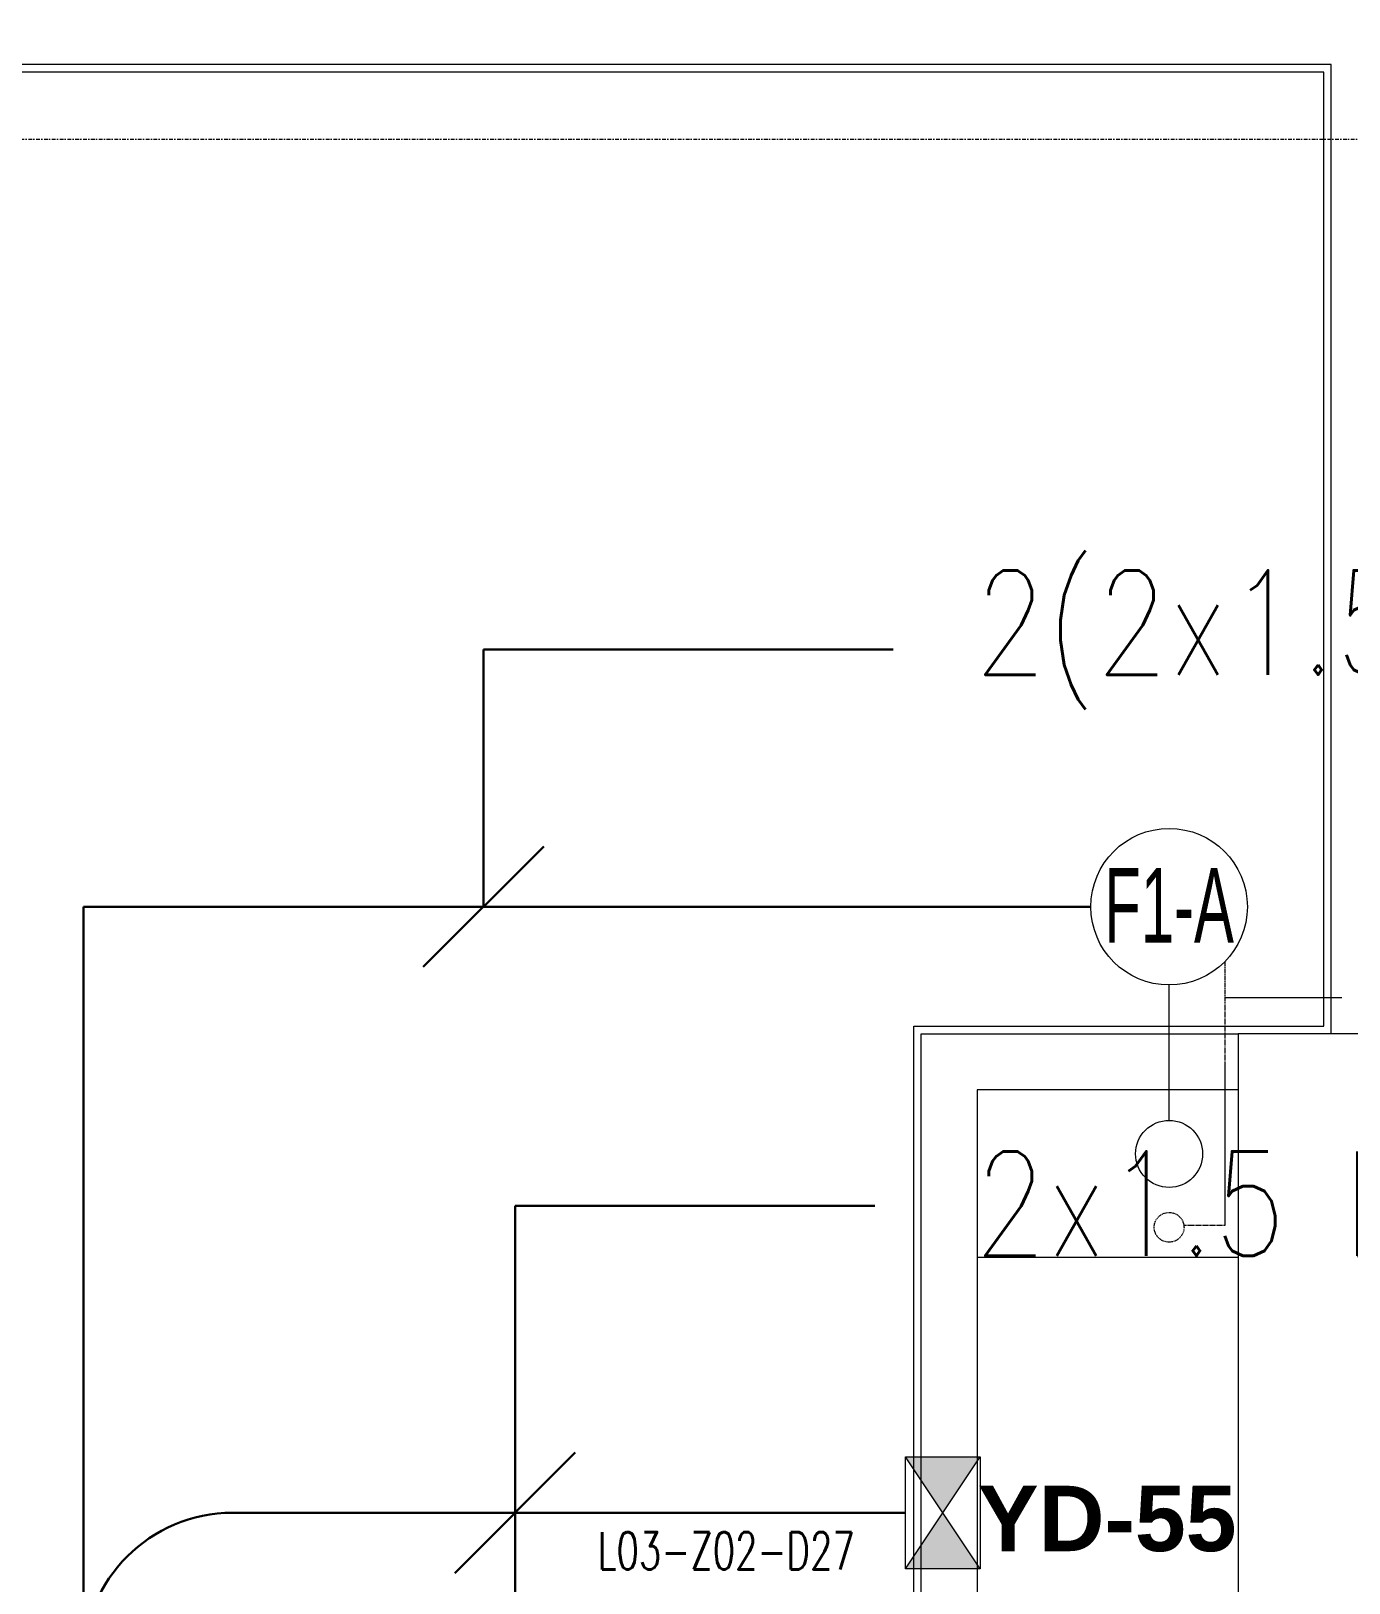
# Model space of a CAD drawing. Extents: x -2749 to 11890, y 0 to 8245.
# Drawn here: x 8481.1 to 8834.8, y 3358.5 to 3774.9 of the extents above; entities that cross this region are included whole.
import ezdxf
from ezdxf.enums import TextEntityAlignment as Align

# ---------------------------------------------------------------- set-up
doc = ezdxf.new("R2010")
doc.units = 0
doc.header["$MEASUREMENT"] = 0
doc.linetypes.add('DASHDOT', pattern=[1, 0.5, -0.25, 0, -0.25])
doc.linetypes.add('HIDDEN', pattern=[0.375, 0.25, -0.125])
doc.layers.get('0').update_dxf_attribs({"color": 9, "lineweight": 9})
for name, color, linetype, lineweight in [('00', 9, 'Continuous', 9), ('01', 9, 'Continuous', 9), ('06D', 9, 'Continuous', 9), ('14', 9, 'Continuous', 9), ('24', 9, 'DASHDOT', 9), ('E-DEDEKTÖR NUMARALARI', 20, 'Continuous', 30), ('E-MODÜL HATTI', 6, 'Continuous', 30), ('E-YAZI', 7, 'Continuous', 30), ('EQ LIST', 7, 'Continuous', 13), ('H-DAMPER', 1, 'Continuous', 13), ('Y-DRENAJ', 251, 'HIDDEN', 9), ('Y-SPRINKLER-BORU', 251, 'Continuous', 9), ('Y-VANA', 3, 'Continuous', 13), ('Y-YANGINDOLABI-TEXT', 251, 'Continuous', 13)]:
    doc.layers.add(name, color=color, linetype=linetype, lineweight=lineweight)
doc.styles.add('E-YAZI', font='txttw.shx')

# ---------------------------------------------------------------- blocks, each defined once
blk = doc.blocks.new('A$C324859F2')
at = {"color": 3}
blk.add_circle((0, 0), 210, dxfattribs=at)
at = {"color": 3, "width": 0.6}
blk.add_attdef('TEXT1', text='', height=200, dxfattribs=at).set_placement((0, -96.6), align=Align.CENTER)
blk = doc.blocks.new('A$C6544144A')
h = blk.add_hatch(color=256)
h.paths.add_polyline_path([(15, 9.99), (0, 20), (0, 0)])
h.paths.add_polyline_path([(30, -0.01), (30, 19.99), (15, 9.99)])
for p, q in [((30, -0.01), (0, 20)), ((30, 19.99), (0, 0))]:
    blk.add_line(p, q)
blk.add_lwpolyline([(30, 19.99), (30, -0.01), (0, 0), (0, 20)], close=True)

msp = doc.modelspace()

# ---------------------------------------------------------------- linework, layer by layer
at = {"layer": '00'}
for points in [[(8830.06, 3505.87), (8830.06, 3765.87), (8465.06, 3765.87), (8465.06, 3785.87), (9095.06, 3785.87), (9095.06, 3765.87), (9085.06, 3765.87), (9085.06, 3765.87), (9085.06, 3765.87), (9085.06, 3765.87), (8845.06, 3765.87), (8845.06, 3505.87)], [(8668.36, 2725.87), (8668.36, 2725.87), (8668.36, 2710.87), (8555.06, 2710.87), (8555.06, 2920.87), (8720.06, 2920.87), (8720.06, 3505.87), (8805.06, 3505.87), (8805.06, 3490.87), (8735.06, 3490.87), (8735.06, 3155.87), (8805.06, 3155.87), (8805.06, 3135.87), (8735.06, 3135.87), (8735.06, 2920.87), (8805.06, 2920.87), (8805.06, 2905.87), (8570.06, 2905.87), (8570.06, 2725.87), (8668.36, 2725.87)]]:
    msp.add_lwpolyline(points, close=True, dxfattribs=at)
at = {"layer": '01'}
msp.add_lwpolyline([(9115.06, 3345.87), (9115.06, 3345.87), (9115.06, 3345.87), (9115.06, 2955.87), (8845.06, 2955.87), (8845.06, 3345.87), (8845.06, 3345.87), (8845.06, 3505.87), (8805.06, 3505.87), (8805.06, 2905.87), (9155.06, 2905.87), (9155.06, 3505.87), (9115.06, 3505.87)], close=True, dxfattribs=at)
at = {"layer": '06D'}
msp.add_lwpolyline([(8805.06, 3445.87), (8735.06, 3445.87)], dxfattribs=at)
at = {"layer": '14'}
msp.add_lwpolyline([(8670.36, 2708.87), (8553.06, 2708.87), (8553.06, 2922.87), (8718.06, 2922.87), (8718.06, 3507.87), (8828.06, 3507.87), (8828.06, 3763.87), (8467.06, 3763.87), (8467.06, 3723.87), (8403.06, 3723.87), (8403.06, 3763.87), (7757.06, 3763.87), (7757.06, 3723.87), (7717.06, 3723.87), (7717.06, 2977.87), (7757.06, 2977.87), (7757.06, 2913.87), (7717.06, 2913.87), (7717.06, 2578.87)], dxfattribs=at)
at = {"layer": '24', "ltscale": 2}
msp.add_lwpolyline([(7012.53, 3745.87), (10535.06, 3745.87)], dxfattribs=at)
at = {"layer": 'E-MODÜL HATTI', "ltscale": 50}
for p, q in [((8495.23, 2681.59), (8495.23, 3539.96)), ((8765.56, 3539.96), (8495.23, 3539.96)), ((8715.84, 3377.37), (8535.23, 3377.37))]:
    msp.add_line(p, q, dxfattribs=at)
msp.add_arc((8535.23, 3337.37), 40, 90, 180, dxfattribs=at)
at = {"layer": 'E-YAZI', "color": 3}
for p, q in [((8602.57, 3539.96), (8602.57, 3608.93)), ((8602.57, 3608.93), (8712.48, 3608.93)), ((8618.74, 3556.13), (8586.41, 3523.8)), ((8611.04, 3201.34), (8611.04, 3459.73)), ((8611.04, 3459.73), (8707.57, 3459.73)), ((8627.2, 3393.54), (8594.88, 3361.21))]:
    msp.add_line(p, q, dxfattribs=at)
at = {"layer": 'Y-DRENAJ'}
for p, q in [((8801.56, 3525.27), (8801.56, 3454.4)), ((8801.56, 3497.77), (8801.56, 3454.4)), ((8801.56, 3454.4), (8790.56, 3454.4))]:
    msp.add_line(p, q, dxfattribs=at)
msp.add_circle((8786.56, 3453.96), 4, dxfattribs=at)
at = {"layer": 'Y-SPRINKLER-BORU'}
msp.add_line((8786.56, 3482.65), (8786.56, 3518.96), dxfattribs=at)
msp.add_circle((8786.56, 3473.65), 9, dxfattribs=at)
at = {"layer": 'Y-YANGINDOLABI-TEXT'}
msp.add_line((8801.56, 3515.57), (8832.91, 3515.57), dxfattribs=at)

# ---------------------------------------------------------------- block references
at = {"layer": 'H-DAMPER', "rotation": 270}
msp.add_blockref('A$C6544144A', (8715.85, 3392.37), dxfattribs=at)
at = {"layer": 'Y-VANA'}
ref = msp.add_blockref('A$C324859F2', (8786.56, 3539.96), dxfattribs=dict(at, xscale=0.1, yscale=0.1, zscale=0.1))
ref.add_attrib('TEXT1', 'F1-A', dxfattribs={"layer": '0', "height": 20, "width": 0.6}).set_placement((8786.56, 3530.31), align=Align.CENTER)
ref = msp.add_blockref('A$C324859F2', (8786.56, 3539.96), dxfattribs=dict(at, xscale=0.1, yscale=0.1, zscale=0.1))
ref.add_attrib('TEXT1', 'F1-A', dxfattribs={"layer": '0', "height": 20, "width": 0.6}).set_placement((8786.56, 3530.31), align=Align.CENTER)
ref = msp.add_blockref('A$C324859F2', (8786.56, 3539.96), dxfattribs=dict(at, xscale=0.1, yscale=0.1, zscale=0.1))
ref.add_attrib('TEXT1', 'F1-A', dxfattribs={"layer": '0', "height": 20, "width": 0.6}).set_placement((8786.56, 3530.31), align=Align.CENTER)
ref = msp.add_blockref('A$C324859F2', (8786.56, 3539.96), dxfattribs=dict(at, xscale=0.1, yscale=0.1, zscale=0.1))
ref.add_attrib('TEXT1', 'F1-A', dxfattribs={"layer": '0', "height": 20, "width": 0.6}).set_placement((8786.56, 3530.31), align=Align.CENTER)

# ---------------------------------------------------------------- texts
at = {"layer": 'E-DEDEKTÖR NUMARALARI', "style": 'E-YAZI', "width": 0.7}
msp.add_text('L03-Z02-D27', height=10, dxfattribs=at).set_placement((8633.19, 3362.19))
at = {"layer": 'E-YAZI', "color": 3, "style": 'E-YAZI', "width": 0.8}
for s, p in [('2(2x1.5 LIHCH-Fe180/PH90)', (8734.36, 3602.17)), ('2x1.5 LIHCH-Fe180/PH90', (8734.36, 3446.32))]:
    msp.add_text(s, height=28, dxfattribs=at).set_placement(p)
at = {"layer": 'EQ LIST', "color": 6, "insert": (8769.92, 3375.72), "char_height": 17.55, "width": 288.0489, "attachment_point": 5}
msp.add_mtext('{\\fArial|b1|i0|c162|p34;YD-55}', dxfattribs=at)

doc.saveas('drawing.dxf')
